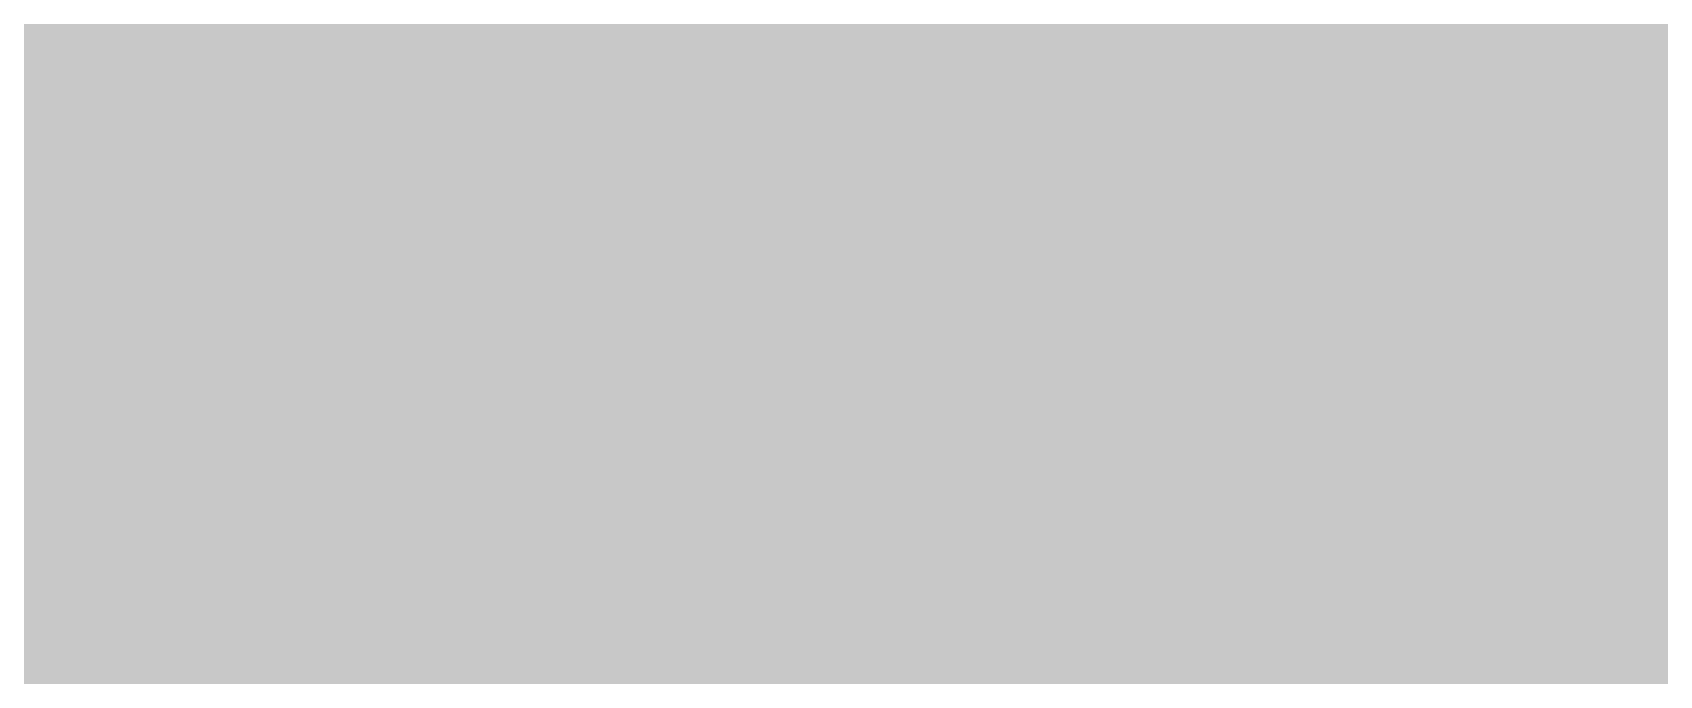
# Model space of a CAD drawing. Extents: x -121 to 151, y -197 to 34.
# Drawn here: x 10.309 to 14.601, y 6.733 to 8.43 of the extents above; entities that cross this region are included whole.
import ezdxf

# ---------------------------------------------------------------- set-up
doc = ezdxf.new("R2010")
doc.units = 0
for name, color, linetype in [('Bottom', 6, 'CONTINUOUS'), ('Bottom_Silk', 11, 'CONTINUOUS'), ('Top', 5, 'CONTINUOUS'), ('Top_Mask', 3, 'CONTINUOUS'), ('Top_Paste', 4, 'CONTINUOUS'), ('Top_Silk', 2, 'CONTINUOUS')]:
    doc.layers.add(name, color=color, linetype=linetype)

msp = doc.modelspace()

# ---------------------------------------------------------------- linework, layer by layer
at = {"layer": 'Bottom', "linetype": 'CONTINUOUS', "const_width": 0.635}
for points in [[(6.1949, 8.6592), (15.0175, 8.6592)], [(6.2842, 8.0275), (14.9778, 8.0275)], [(5.9568, 7.3958), (15.2556, 7.3958)], [(6.2049, 6.7642), (17.1606, 6.7642)]]:
    msp.add_lwpolyline(points, dxfattribs=at)
at = {"layer": 'Bottom_Silk'}
for points in [[(6.8733, 8.4434), (10.5057, 8.4434), (6.8733, 8.4151), (10.5057, 8.4151)], [(9.7178, 8.4182), (10.3274, 8.4182), (9.7178, 8.3923), (10.3274, 8.3923)], [(10.8357, 8.4182), (11.0132, 8.4182), (10.8357, 8.393), (11.0132, 8.393)], [(11.3691, 8.4182), (11.5466, 8.4182), (11.3691, 8.393), (11.5466, 8.393)], [(11.9025, 8.4434), (14.4932, 8.4434), (11.9025, 8.4159), (14.4932, 8.4159)], [(12.3345, 8.4182), (12.6896, 8.4182), (12.3345, 8.3923), (12.6896, 8.3923)], [(12.8679, 8.4182), (13.7313, 8.4182), (12.8679, 8.3923), (13.7313, 8.3923)], [(13.9088, 8.4182), (14.4932, 8.4182), (13.9088, 8.3923), (14.4932, 8.3923)], [(10.8357, 8.393), (11.0391, 8.393), (10.8357, 8.3671), (11.0391, 8.3671)], [(11.3439, 8.393), (11.5725, 8.393), (11.3439, 8.3671), (11.5725, 8.3671)], [(12.3597, 8.393), (12.6645, 8.393), (12.3597, 8.3671), (12.6645, 8.3671)], [(12.8931, 8.393), (13.7061, 8.393), (12.8931, 8.3671), (13.7061, 8.3671)], [(13.9347, 8.393), (14.4932, 8.393), (13.9347, 8.3671), (14.4932, 8.3671)], [(10.8105, 8.3671), (11.0643, 8.3671), (10.8105, 8.3419), (11.0643, 8.3419)], [(10.8105, 8.3419), (11.0643, 8.3419), (10.8105, 8.3168), (11.0643, 8.3168)], [(11.318, 8.3671), (11.5977, 8.3671), (11.318, 8.3419), (11.5977, 8.3419)], [(11.318, 8.3419), (11.5977, 8.3419), (11.318, 8.3168), (11.5977, 8.3168)], [(12.3848, 8.3671), (12.6393, 8.3671), (12.3848, 8.3419), (12.6393, 8.3419)], [(12.3848, 8.3419), (12.6393, 8.3419), (12.3848, 8.3168), (12.6393, 8.3168)], [(12.9182, 8.3671), (13.7061, 8.3671), (12.9182, 8.3412), (13.7061, 8.3412)], [(12.9182, 8.3419), (13.7061, 8.3419), (12.9182, 8.316), (13.7061, 8.316)], [(13.9599, 8.3671), (14.4932, 8.3671), (13.9599, 8.3419), (14.4932, 8.3419)], [(13.9599, 8.3419), (14.4932, 8.3419), (13.9599, 8.316), (14.4932, 8.316)], [(10.8105, 8.3168), (11.0643, 8.3168), (10.8105, 8.2908), (11.0643, 8.2908)], [(10.8105, 8.2916), (11.0643, 8.2916), (10.8105, 8.2657), (11.0643, 8.2657)], [(11.318, 8.3168), (11.5977, 8.3168), (11.318, 8.2908), (11.5977, 8.2908)], [(11.318, 8.2916), (11.5977, 8.2916), (11.318, 8.2657), (11.5977, 8.2657)], [(12.3848, 8.3168), (12.6393, 8.3168), (12.3848, 8.2908), (12.6393, 8.2908)], [(12.3848, 8.2916), (12.6393, 8.2916), (12.3848, 8.2657), (12.6393, 8.2657)], [(12.9182, 8.3168), (13.7061, 8.3168), (12.9182, 8.2908), (13.7061, 8.2908)], [(12.9182, 8.2916), (13.7061, 8.2916), (12.9182, 8.2649), (13.7061, 8.2649)], [(13.9599, 8.3168), (14.4932, 8.3168), (13.9599, 8.2908), (14.4932, 8.2908)], [(13.9599, 8.2916), (14.4932, 8.2916), (13.9599, 8.2657), (14.4932, 8.2657)], [(10.8105, 8.2657), (11.0643, 8.2657), (10.8105, 8.2405), (11.0643, 8.2405)], [(10.8105, 8.2405), (11.0643, 8.2405), (10.8105, 8.2146), (11.0643, 8.2146)], [(11.318, 8.2657), (11.5977, 8.2657), (11.318, 8.2405), (11.5977, 8.2405)], [(11.318, 8.2405), (11.5977, 8.2405), (11.318, 8.2146), (11.5977, 8.2146)], [(12.3848, 8.2657), (12.6393, 8.2657), (12.3848, 8.2405), (12.6393, 8.2405)], [(12.3848, 8.2405), (12.6393, 8.2405), (12.3848, 8.2146), (12.6393, 8.2146)], [(12.9182, 8.2657), (13.7061, 8.2657), (12.9182, 8.2397), (13.7061, 8.2397)], [(12.9182, 8.2405), (13.7061, 8.2405), (12.9182, 8.2146), (13.7061, 8.2146)], [(13.9599, 8.2657), (14.4932, 8.2657), (13.9599, 8.2397), (14.4932, 8.2397)], [(13.9599, 8.2405), (14.4932, 8.2405), (13.9599, 8.2146), (14.4932, 8.2146)], [(10.8105, 8.2153), (11.0643, 8.2153), (10.8105, 8.1894), (11.0643, 8.1894)], [(11.318, 8.2153), (11.6228, 8.2153), (11.318, 8.1894), (11.6228, 8.1894)], [(12.3848, 8.2153), (12.6393, 8.2153), (12.3848, 8.1894), (12.6393, 8.1894)], [(12.9182, 8.2153), (13.7061, 8.2153), (12.9182, 8.1894), (13.7061, 8.1894)], [(13.9599, 8.2153), (14.4932, 8.2153), (13.9599, 8.1894), (14.4932, 8.1894)], [(10.5819, 8.1642), (11.0643, 8.1642), (10.5819, 8.1383), (11.0643, 8.1383)], [(10.7595, 8.1894), (11.0643, 8.1894), (10.7595, 8.1642), (11.0643, 8.1642)], [(11.3691, 8.1894), (11.6487, 8.1894), (11.3691, 8.1642), (11.6487, 8.1642)], [(11.5466, 8.1642), (12.4107, 8.1642), (11.5466, 8.1383), (12.4107, 8.1383)], [(12.3345, 8.1894), (12.6134, 8.1894), (12.3345, 8.1642), (12.6134, 8.1642)], [(12.9182, 8.1894), (13.7061, 8.1894), (12.9182, 8.1635), (13.7061, 8.1635)], [(12.9182, 8.1642), (13.223, 8.1642), (12.9182, 8.1383), (13.223, 8.1383)], [(13.4013, 8.1642), (13.7061, 8.1642), (13.4013, 8.1383), (13.7061, 8.1383)], [(13.9599, 8.1894), (14.4932, 8.1894), (13.9599, 8.1635), (14.4932, 8.1635)], [(13.9599, 8.1642), (14.4932, 8.1642), (13.9599, 8.1383), (14.4932, 8.1383)], [(10.5309, 8.1132), (11.0643, 8.1132), (10.5309, 8.088), (11.0643, 8.088)], [(10.556, 8.1391), (11.0643, 8.1391), (10.556, 8.1132), (11.0643, 8.1132)], [(11.5725, 8.1391), (12.4107, 8.1391), (11.5725, 8.1132), (12.4107, 8.1132)], [(11.5977, 8.1132), (12.3848, 8.1132), (11.5977, 8.0872), (12.3848, 8.0872)], [(12.9182, 8.1391), (13.1979, 8.1391), (12.9182, 8.1132), (13.1979, 8.1132)], [(12.9182, 8.1132), (13.1727, 8.1132), (12.9182, 8.088), (13.1727, 8.088)], [(13.4013, 8.1391), (13.7061, 8.1391), (13.4013, 8.1132), (13.7061, 8.1132)], [(13.4265, 8.1132), (13.7061, 8.1132), (13.4265, 8.088), (13.7061, 8.088)], [(13.9599, 8.1391), (14.4932, 8.1391), (13.9599, 8.1132), (14.4932, 8.1132)], [(13.9599, 8.1132), (14.4932, 8.1132), (13.9599, 8.088), (14.4932, 8.088)], [(10.5309, 8.088), (11.0643, 8.088), (10.5309, 8.0621), (11.0643, 8.0621)], [(11.5977, 8.088), (12.3848, 8.088), (11.5977, 8.0621), (12.3848, 8.0621)], [(12.9182, 8.088), (13.1727, 8.088), (12.9182, 8.0628), (13.1727, 8.0628)], [(13.4265, 8.088), (13.7061, 8.088), (13.4265, 8.0628), (13.7061, 8.0628)], [(13.9599, 8.088), (14.4932, 8.088), (13.9599, 8.0621), (14.4932, 8.0621)], [(10.5309, 8.0628), (11.0643, 8.0628), (10.5309, 8.0369), (11.0643, 8.0369)], [(10.5309, 8.0369), (11.0643, 8.0369), (10.5309, 8.0117), (11.0643, 8.0117)], [(11.5977, 8.0628), (12.3848, 8.0628), (11.5977, 8.0369), (12.3848, 8.0369)], [(11.5977, 8.0369), (12.3848, 8.0369), (11.5977, 8.011), (12.3848, 8.011)], [(12.9182, 8.0628), (13.1727, 8.0628), (12.9182, 8.0369), (13.1727, 8.0369)], [(12.9182, 8.0369), (13.1727, 8.0369), (12.9182, 8.0117), (13.1727, 8.0117)], [(13.4265, 8.0628), (13.7061, 8.0628), (13.4265, 8.0369), (13.7061, 8.0369)], [(13.4265, 8.0369), (13.7061, 8.0369), (13.4265, 8.0117), (13.7061, 8.0117)], [(13.9599, 8.0628), (14.4932, 8.0628), (13.9599, 8.0369), (14.4932, 8.0369)], [(13.9599, 8.0369), (14.4932, 8.0369), (13.9599, 8.0117), (14.4932, 8.0117)], [(10.5309, 8.0117), (11.0643, 8.0117), (10.5309, 7.9858), (11.0643, 7.9858)], [(10.5309, 7.9866), (11.0643, 7.9866), (10.5309, 7.9606), (11.0643, 7.9606)], [(11.5977, 8.0117), (12.3848, 8.0117), (11.5977, 7.9858), (12.3848, 7.9858)], [(11.5977, 7.9866), (12.3848, 7.9866), (11.5977, 7.9606), (12.3848, 7.9606)], [(12.9182, 8.0117), (13.1727, 8.0117), (12.9182, 7.9866), (13.1727, 7.9866)], [(12.9182, 7.9866), (13.1727, 7.9866), (12.9182, 7.9606), (13.1727, 7.9606)], [(13.4265, 8.0117), (13.7061, 8.0117), (13.4265, 7.9866), (13.7061, 7.9866)], [(13.4265, 7.9866), (13.7061, 7.9866), (13.4265, 7.9606), (13.7061, 7.9606)], [(13.9599, 8.0117), (14.4932, 8.0117), (13.9599, 7.9858), (14.4932, 7.9858)], [(13.9599, 7.9866), (14.4932, 7.9866), (13.9599, 7.9606), (14.4932, 7.9606)], [(10.5309, 7.9614), (11.0643, 7.9614), (10.5309, 7.9355), (11.0643, 7.9355)], [(11.5977, 7.9614), (12.3848, 7.9614), (11.5977, 7.9347), (12.3848, 7.9347)], [(12.9182, 7.9614), (13.1727, 7.9614), (12.9182, 7.9355), (13.1727, 7.9355)], [(13.4265, 7.9614), (13.7061, 7.9614), (13.4265, 7.9355), (13.7061, 7.9355)], [(13.9599, 7.9614), (14.4932, 7.9614), (13.9599, 7.9355), (14.4932, 7.9355)], [(10.556, 7.9355), (11.0391, 7.9355), (10.556, 7.9095), (11.0391, 7.9095)], [(10.5819, 7.9103), (11.0132, 7.9103), (10.5819, 7.8844), (11.0132, 7.8844)], [(11.5466, 7.9103), (12.3345, 7.9103), (11.5466, 7.8844), (12.3345, 7.8844)], [(11.5725, 7.9355), (12.3597, 7.9355), (11.5725, 7.9095), (12.3597, 7.9095)], [(12.8679, 7.9103), (13.223, 7.9103), (12.8679, 7.8844), (13.223, 7.8844)], [(12.8931, 7.9355), (13.1979, 7.9355), (12.8931, 7.9103), (13.1979, 7.9103)], [(13.4013, 7.9355), (13.7061, 7.9355), (13.4013, 7.9103), (13.7061, 7.9103)], [(13.4013, 7.9103), (13.7061, 7.9103), (13.4013, 7.8844), (13.7061, 7.8844)], [(13.9599, 7.9355), (14.4932, 7.9355), (13.9599, 7.9095), (14.4932, 7.9095)], [(13.9599, 7.9103), (14.4932, 7.9103), (13.9599, 7.8844), (14.4932, 7.8844)], [(11.318, 7.8592), (11.6228, 7.8592), (11.318, 7.834), (11.6228, 7.834)], [(11.3691, 7.8851), (11.6487, 7.8851), (11.3691, 7.8592), (11.6487, 7.8592)], [(12.6393, 7.8592), (13.7061, 7.8592), (12.6393, 7.8333), (13.7061, 7.8333)], [(12.6896, 7.8851), (13.7061, 7.8851), (12.6896, 7.8584), (13.7061, 7.8584)], [(13.9599, 7.8851), (14.4932, 7.8851), (13.9599, 7.8592), (14.4932, 7.8592)], [(13.9599, 7.8592), (14.4932, 7.8592), (13.9599, 7.8333), (14.4932, 7.8333)], [(11.318, 7.834), (11.5977, 7.834), (11.318, 7.8081), (11.5977, 7.8081)], [(12.6393, 7.834), (13.7061, 7.834), (12.6393, 7.8081), (13.7061, 7.8081)], [(13.9599, 7.834), (14.4932, 7.834), (13.9599, 7.8081), (14.4932, 7.8081)], [(11.318, 7.8089), (11.5977, 7.8089), (11.318, 7.7829), (11.5977, 7.7829)], [(11.318, 7.7829), (11.5977, 7.7829), (11.318, 7.7578), (11.5977, 7.7578)], [(12.6393, 7.8089), (13.7061, 7.8089), (12.6393, 7.7822), (13.7061, 7.7822)], [(12.6393, 7.7829), (13.7061, 7.7829), (12.6393, 7.757), (13.7061, 7.757)], [(13.9599, 7.8089), (14.4932, 7.8089), (13.9599, 7.7829), (14.4932, 7.7829)], [(13.9599, 7.7829), (14.4932, 7.7829), (13.9599, 7.7578), (14.4932, 7.7578)], [(11.318, 7.7578), (11.5977, 7.7578), (11.318, 7.7326), (11.5977, 7.7326)], [(11.318, 7.7326), (11.5977, 7.7326), (11.318, 7.7067), (11.5977, 7.7067)], [(12.6393, 7.7578), (13.7061, 7.7578), (12.6393, 7.7319), (13.7061, 7.7319)], [(12.6393, 7.7326), (13.7061, 7.7326), (12.6393, 7.7059), (13.7061, 7.7059)], [(13.9599, 7.7578), (14.4932, 7.7578), (13.9599, 7.7319), (14.4932, 7.7319)], [(13.9599, 7.7326), (14.4932, 7.7326), (13.9599, 7.7067), (14.4932, 7.7067)], [(11.2929, 7.6815), (11.5725, 7.6815), (11.2929, 7.6564), (11.5725, 7.6564)], [(11.318, 7.7074), (11.5977, 7.7074), (11.318, 7.6815), (11.5977, 7.6815)], [(12.6393, 7.7074), (13.7061, 7.7074), (12.6393, 7.6808), (13.7061, 7.6808)], [(12.6645, 7.6815), (13.7061, 7.6815), (12.6645, 7.6556), (13.7061, 7.6556)], [(13.9347, 7.6815), (14.4932, 7.6815), (13.9347, 7.6556), (14.4932, 7.6556)], [(13.9599, 7.7074), (14.4932, 7.7074), (13.9599, 7.6815), (14.4932, 7.6815)], [(10.0485, 7.6564), (10.3274, 7.6564), (10.0485, 7.6304), (10.3274, 7.6304)], [(11.2929, 7.6564), (11.5466, 7.6564), (11.2929, 7.6304), (11.5466, 7.6304)], [(12.6896, 7.6564), (13.7313, 7.6564), (12.6896, 7.6297), (13.7313, 7.6297)], [(13.9088, 7.6564), (14.4932, 7.6564), (13.9088, 7.6304), (14.4932, 7.6304)], [(10.2261, 7.6312), (10.5057, 7.6312), (10.2261, 7.6053), (10.5057, 7.6053)], [(10.2512, 7.6053), (10.5057, 7.6053), (10.2512, 7.5801), (10.5057, 7.5801)], [(10.8357, 7.6312), (11.3691, 7.6312), (10.8357, 7.6053), (11.3691, 7.6053)], [(10.8357, 7.6053), (11.3439, 7.6053), (10.8357, 7.5793), (11.3439, 7.5793)], [(12.1311, 7.6053), (12.3597, 7.6053), (12.1311, 7.5801), (12.3597, 7.5801)], [(12.1562, 7.6312), (12.3345, 7.6312), (12.1562, 7.6053), (12.3345, 7.6053)], [(12.8679, 7.6312), (13.223, 7.6312), (12.8679, 7.6053), (13.223, 7.6053)], [(12.8931, 7.6053), (13.1979, 7.6053), (12.8931, 7.5801), (13.1979, 7.5801)], [(13.6551, 7.6312), (14.4932, 7.6312), (13.6551, 7.6045), (14.4932, 7.6045)], [(13.6802, 7.6053), (14.4932, 7.6053), (13.6802, 7.5793), (14.4932, 7.5793)], [(10.2771, 7.5801), (10.5309, 7.5801), (10.2771, 7.5542), (10.5309, 7.5542)], [(10.2771, 7.5549), (10.5309, 7.5549), (10.2771, 7.529), (10.5309, 7.529)], [(10.8105, 7.5801), (11.318, 7.5801), (10.8105, 7.5542), (11.318, 7.5542)], [(10.8105, 7.5549), (11.318, 7.5549), (10.8105, 7.529), (11.318, 7.529)], [(12.1059, 7.5801), (12.3848, 7.5801), (12.1059, 7.5542), (12.3848, 7.5542)], [(12.1059, 7.5549), (12.3848, 7.5549), (12.1059, 7.529), (12.3848, 7.529)], [(12.9182, 7.5801), (13.1727, 7.5801), (12.9182, 7.5542), (13.1727, 7.5542)], [(12.9182, 7.5549), (13.1727, 7.5549), (12.9182, 7.529), (13.1727, 7.529)], [(13.7061, 7.5801), (14.4932, 7.5801), (13.7061, 7.5542), (14.4932, 7.5542)], [(13.7061, 7.5549), (14.4932, 7.5549), (13.7061, 7.529), (14.4932, 7.529)], [(10.2771, 7.529), (10.5309, 7.529), (10.2771, 7.5038), (10.5309, 7.5038)], [(10.8105, 7.529), (11.318, 7.529), (10.8105, 7.5038), (11.318, 7.5038)], [(12.1059, 7.529), (12.3848, 7.529), (12.1059, 7.5038), (12.3848, 7.5038)], [(12.9182, 7.529), (13.1727, 7.529), (12.9182, 7.5038), (13.1727, 7.5038)], [(13.7061, 7.529), (14.4932, 7.529), (13.7061, 7.5031), (14.4932, 7.5031)], [(10.2771, 7.5038), (10.5309, 7.5038), (10.2771, 7.4779), (10.5309, 7.4779)], [(10.2771, 7.4787), (10.5309, 7.4787), (10.2771, 7.4527), (10.5309, 7.4527)], [(10.8105, 7.5038), (11.318, 7.5038), (10.8105, 7.4779), (11.318, 7.4779)], [(10.8105, 7.4787), (11.318, 7.4787), (10.8105, 7.4527), (11.318, 7.4527)], [(12.1059, 7.5038), (12.3848, 7.5038), (12.1059, 7.4779), (12.3848, 7.4779)], [(12.1059, 7.4787), (12.3848, 7.4787), (12.1059, 7.4527), (12.3848, 7.4527)], [(12.9182, 7.5038), (13.1727, 7.5038), (12.9182, 7.4779), (13.1727, 7.4779)], [(12.9182, 7.4787), (13.1727, 7.4787), (12.9182, 7.4527), (13.1727, 7.4527)], [(13.7061, 7.5038), (14.4932, 7.5038), (13.7061, 7.4779), (14.4932, 7.4779)], [(13.7061, 7.4787), (14.4932, 7.4787), (13.7061, 7.4527), (14.4932, 7.4527)], [(10.2771, 7.4527), (10.5309, 7.4527), (10.2771, 7.4276), (10.5309, 7.4276)], [(10.2771, 7.4276), (10.5309, 7.4276), (10.2771, 7.4024), (10.5309, 7.4024)], [(10.8105, 7.4527), (11.318, 7.4527), (10.8105, 7.4276), (11.318, 7.4276)], [(10.8105, 7.4276), (11.318, 7.4276), (10.8105, 7.4016), (11.318, 7.4016)], [(12.1059, 7.4527), (12.3848, 7.4527), (12.1059, 7.4276), (12.3848, 7.4276)], [(12.1059, 7.4276), (12.3848, 7.4276), (12.1059, 7.4024), (12.3848, 7.4024)], [(12.9182, 7.4527), (13.1727, 7.4527), (12.9182, 7.4276), (13.1727, 7.4276)], [(12.9182, 7.4276), (13.1727, 7.4276), (12.9182, 7.4024), (13.1727, 7.4024)], [(13.7061, 7.4527), (14.4932, 7.4527), (13.7061, 7.4268), (14.4932, 7.4268)], [(13.7061, 7.4276), (14.4932, 7.4276), (13.7061, 7.4016), (14.4932, 7.4016)], [(10.2261, 7.4024), (10.5057, 7.4024), (10.2261, 7.3765), (10.5057, 7.3765)], [(10.8105, 7.4024), (11.3691, 7.4024), (10.8105, 7.3765), (11.3691, 7.3765)], [(12.08, 7.4024), (12.3345, 7.4024), (12.08, 7.3765), (12.3345, 7.3765)], [(12.8679, 7.4024), (13.223, 7.4024), (12.8679, 7.3765), (13.223, 7.3765)], [(13.7313, 7.4024), (14.4932, 7.4024), (13.7313, 7.3765), (14.4932, 7.3765)], [(9.794, 7.3772), (10.3274, 7.3772), (9.794, 7.3513), (10.3274, 7.3513)], [(10.8105, 7.3772), (11.1153, 7.3772), (10.8105, 7.3513), (11.1153, 7.3513)], [(10.8105, 7.3513), (11.0894, 7.3513), (10.8105, 7.3261), (11.0894, 7.3261)], [(11.2929, 7.3772), (11.5466, 7.3772), (11.2929, 7.3513), (11.5466, 7.3513)], [(11.2929, 7.3513), (11.5725, 7.3513), (11.2929, 7.3261), (11.5725, 7.3261)], [(11.8773, 7.3513), (12.1311, 7.3513), (11.8773, 7.3261), (12.1311, 7.3261)], [(11.9025, 7.3772), (12.1562, 7.3772), (11.9025, 7.3513), (12.1562, 7.3513)], [(12.6645, 7.3513), (13.4013, 7.3513), (12.6645, 7.3254), (13.4013, 7.3254)], [(12.6896, 7.3772), (13.4013, 7.3772), (12.6896, 7.3505), (13.4013, 7.3505)], [(13.9088, 7.3772), (14.4932, 7.3772), (13.9088, 7.3513), (14.4932, 7.3513)], [(13.9347, 7.3513), (14.4932, 7.3513), (13.9347, 7.3254), (14.4932, 7.3254)], [(10.8105, 7.3261), (11.0643, 7.3261), (10.8105, 7.3002), (11.0643, 7.3002)], [(10.8105, 7.301), (11.0643, 7.301), (10.8105, 7.275), (11.0643, 7.275)], [(11.318, 7.3261), (11.5977, 7.3261), (11.318, 7.3002), (11.5977, 7.3002)], [(11.318, 7.301), (11.5977, 7.301), (11.318, 7.275), (11.5977, 7.275)], [(11.8514, 7.3261), (12.1059, 7.3261), (11.8514, 7.3002), (12.1059, 7.3002)], [(11.8514, 7.301), (12.1059, 7.301), (11.8514, 7.275), (12.1059, 7.275)], [(12.6393, 7.3261), (13.4265, 7.3261), (12.6393, 7.3002), (13.4265, 7.3002)], [(12.6393, 7.301), (13.4265, 7.301), (12.6393, 7.2743), (13.4265, 7.2743)], [(13.9599, 7.3261), (14.4932, 7.3261), (13.9599, 7.3002), (14.4932, 7.3002)], [(13.9599, 7.301), (14.4932, 7.301), (13.9599, 7.275), (14.4932, 7.275)], [(10.8105, 7.275), (11.0643, 7.275), (10.8105, 7.2499), (11.0643, 7.2499)], [(11.318, 7.275), (11.5977, 7.275), (11.318, 7.2499), (11.5977, 7.2499)], [(11.8514, 7.275), (12.1059, 7.275), (11.8514, 7.2499), (12.1059, 7.2499)], [(12.6393, 7.275), (13.4265, 7.275), (12.6393, 7.2491), (13.4265, 7.2491)], [(13.9599, 7.275), (14.4932, 7.275), (13.9599, 7.2491), (14.4932, 7.2491)], [(10.8105, 7.2499), (11.0643, 7.2499), (10.8105, 7.224), (11.0643, 7.224)], [(10.8105, 7.2247), (11.0643, 7.2247), (10.8105, 7.1988), (11.0643, 7.1988)], [(11.318, 7.2499), (11.5977, 7.2499), (11.318, 7.224), (11.5977, 7.224)], [(11.318, 7.2247), (11.5977, 7.2247), (11.318, 7.1988), (11.5977, 7.1988)], [(11.8514, 7.2499), (12.1059, 7.2499), (11.8514, 7.224), (12.1059, 7.224)], [(11.8514, 7.2247), (12.1059, 7.2247), (11.8514, 7.1988), (12.1059, 7.1988)], [(12.6393, 7.2499), (13.4265, 7.2499), (12.6393, 7.224), (13.4265, 7.224)], [(12.6393, 7.2247), (13.4265, 7.2247), (12.6393, 7.1988), (13.4265, 7.1988)], [(13.9599, 7.2499), (14.4932, 7.2499), (13.9599, 7.224), (14.4932, 7.224)], [(13.9599, 7.2247), (14.4932, 7.2247), (13.9599, 7.1988), (14.4932, 7.1988)], [(10.8105, 7.1988), (11.0643, 7.1988), (10.8105, 7.1736), (11.0643, 7.1736)], [(10.8105, 7.1736), (11.0643, 7.1736), (10.8105, 7.1477), (11.0643, 7.1477)], [(11.318, 7.1988), (11.5977, 7.1988), (11.318, 7.1736), (11.5977, 7.1736)], [(11.318, 7.1736), (11.5977, 7.1736), (11.318, 7.1477), (11.5977, 7.1477)], [(11.8514, 7.1988), (12.1059, 7.1988), (11.8514, 7.1736), (12.1059, 7.1736)], [(11.8514, 7.1736), (12.1059, 7.1736), (11.8514, 7.1477), (12.1059, 7.1477)], [(12.6393, 7.1988), (13.4265, 7.1988), (12.6393, 7.1729), (13.4265, 7.1729)], [(12.6393, 7.1736), (13.4265, 7.1736), (12.6393, 7.1477), (13.4265, 7.1477)], [(13.9599, 7.1988), (14.4932, 7.1988), (13.9599, 7.1736), (14.4932, 7.1736)], [(13.9599, 7.1736), (14.4932, 7.1736), (13.9599, 7.1477), (14.4932, 7.1477)], [(10.7846, 7.1485), (11.0894, 7.1485), (10.7846, 7.1225), (11.0894, 7.1225)], [(11.2929, 7.1485), (11.6228, 7.1485), (11.2929, 7.1225), (11.6228, 7.1225)], [(11.8263, 7.1485), (12.1311, 7.1485), (11.8263, 7.1225), (12.1311, 7.1225)], [(12.6134, 7.1485), (13.4265, 7.1485), (12.6134, 7.1225), (13.4265, 7.1225)], [(13.9599, 7.1485), (14.4932, 7.1485), (13.9599, 7.1225), (14.4932, 7.1225)], [(10.5819, 7.0974), (11.3691, 7.0974), (10.5819, 7.0714), (11.3691, 7.0714)], [(10.7595, 7.1225), (11.1153, 7.1225), (10.7595, 7.0974), (11.1153, 7.0974)], [(11.2929, 7.1225), (11.6228, 7.1225), (11.2929, 7.0974), (11.6228, 7.0974)], [(11.5466, 7.0974), (12.9441, 7.0974), (11.5466, 7.0707), (12.9441, 7.0707)], [(11.8011, 7.1225), (12.1562, 7.1225), (11.8011, 7.0974), (12.1562, 7.0974)], [(12.6134, 7.1225), (13.4265, 7.1225), (12.6134, 7.0966), (13.4265, 7.0966)], [(13.1217, 7.0974), (13.4265, 7.0974), (13.1217, 7.0722), (13.4265, 7.0722)], [(13.9599, 7.1225), (14.4932, 7.1225), (13.9599, 7.0974), (14.4932, 7.0974)], [(13.9599, 7.0974), (14.4932, 7.0974), (13.9599, 7.0714), (14.4932, 7.0714)], [(10.5309, 7.0722), (11.318, 7.0722), (10.5309, 7.0463), (11.318, 7.0463)], [(10.5309, 7.047), (11.318, 7.047), (10.5309, 7.0203), (11.318, 7.0203)], [(11.5977, 7.0722), (12.9182, 7.0722), (11.5977, 7.0455), (12.9182, 7.0455)], [(11.5977, 7.047), (12.9182, 7.047), (11.5977, 7.0203), (12.9182, 7.0203)], [(13.1727, 7.0722), (13.4265, 7.0722), (13.1727, 7.0463), (13.4265, 7.0463)], [(13.1727, 7.047), (13.4265, 7.047), (13.1727, 7.0211), (13.4265, 7.0211)], [(13.9599, 7.0722), (14.4932, 7.0722), (13.9599, 7.0463), (14.4932, 7.0463)], [(13.9599, 7.047), (14.4932, 7.047), (13.9599, 7.0211), (14.4932, 7.0211)], [(10.5309, 7.0211), (11.318, 7.0211), (10.5309, 6.9952), (11.318, 6.9952)], [(10.5309, 6.9959), (11.318, 6.9959), (10.5309, 6.97), (11.318, 6.97)], [(11.5977, 7.0211), (12.9182, 7.0211), (11.5977, 6.9952), (12.9182, 6.9952)], [(11.5977, 6.9959), (12.9182, 6.9959), (11.5977, 6.9692), (12.9182, 6.9692)], [(13.1727, 7.0211), (13.4265, 7.0211), (13.1727, 6.9959), (13.4265, 6.9959)], [(13.1727, 6.9959), (13.4265, 6.9959), (13.1727, 6.97), (13.4265, 6.97)], [(13.9599, 7.0211), (14.4932, 7.0211), (13.9599, 6.9952), (14.4932, 6.9952)], [(13.9599, 6.9959), (14.4932, 6.9959), (13.9599, 6.97), (14.4932, 6.97)], [(10.5309, 6.9708), (11.318, 6.9708), (10.5309, 6.9441), (11.318, 6.9441)], [(11.5977, 6.9708), (12.9182, 6.9708), (11.5977, 6.9441), (12.9182, 6.9441)], [(13.1727, 6.9708), (13.4265, 6.9708), (13.1727, 6.9448), (13.4265, 6.9448)], [(13.9599, 6.9708), (14.4932, 6.9708), (13.9599, 6.9448), (14.4932, 6.9448)], [(10.5309, 6.9448), (11.318, 6.9448), (10.5309, 6.9189), (11.318, 6.9189)], [(10.5309, 6.9197), (11.318, 6.9197), (10.5309, 6.8937), (11.318, 6.8937)], [(11.5977, 6.9448), (12.9182, 6.9448), (11.5977, 6.9189), (12.9182, 6.9189)], [(11.5977, 6.9197), (12.9182, 6.9197), (11.5977, 6.893), (12.9182, 6.893)], [(13.1727, 6.9448), (13.4265, 6.9448), (13.1727, 6.9197), (13.4265, 6.9197)], [(13.1727, 6.9197), (13.4265, 6.9197), (13.1727, 6.8937), (13.4265, 6.8937)], [(13.9599, 6.9448), (14.4932, 6.9448), (13.9599, 6.9189), (14.4932, 6.9189)], [(13.9599, 6.9197), (14.4932, 6.9197), (13.9599, 6.8937), (14.4932, 6.8937)], [(10.5309, 6.8945), (11.3439, 6.8945), (10.5309, 6.8686), (11.3439, 6.8686)], [(10.5309, 6.8686), (11.3691, 6.8686), (10.5309, 6.8427), (11.3691, 6.8427)], [(11.5466, 6.8686), (12.8679, 6.8686), (11.5466, 6.8427), (12.8679, 6.8427)], [(11.5725, 6.8945), (12.8931, 6.8945), (11.5725, 6.8678), (12.8931, 6.8678)], [(13.1727, 6.8945), (13.4516, 6.8945), (13.1727, 6.8686), (13.4516, 6.8686)], [(13.1727, 6.8686), (13.4775, 6.8686), (13.1727, 6.8434), (13.4775, 6.8434)], [(13.9088, 6.8686), (14.4932, 6.8686), (13.9088, 6.8427), (14.4932, 6.8427)], [(13.9347, 6.8945), (14.4932, 6.8945), (13.9347, 6.8686), (14.4932, 6.8686)], [(10.5309, 6.8434), (11.1153, 6.8434), (10.5309, 6.8175), (11.1153, 6.8175)], [(11.2929, 6.8434), (12.1562, 6.8434), (11.2929, 6.8175), (12.1562, 6.8175)], [(13.1727, 6.8434), (14.4932, 6.8434), (13.1727, 6.8167), (14.4932, 6.8167)], [(10.5309, 6.8182), (11.0894, 6.8182), (10.5309, 6.7923), (11.0894, 6.7923)], [(10.5309, 6.7923), (11.0643, 6.7923), (10.5309, 6.7672), (11.0643, 6.7672)], [(11.2929, 6.8182), (12.1311, 6.8182), (11.2929, 6.7923), (12.1311, 6.7923)], [(11.318, 6.7923), (12.1059, 6.7923), (11.318, 6.7664), (12.1059, 6.7664)], [(13.1727, 6.8182), (14.4932, 6.8182), (13.1727, 6.7916), (14.4932, 6.7916)], [(13.1727, 6.7923), (14.4932, 6.7923), (13.1727, 6.7664), (14.4932, 6.7664)], [(10.5309, 6.7672), (11.0643, 6.7672), (10.5309, 6.7412), (11.0643, 6.7412)], [(10.5309, 6.742), (11.0643, 6.742), (10.5309, 6.7161), (11.0643, 6.7161)], [(11.318, 6.7672), (12.1059, 6.7672), (11.318, 6.7412), (12.1059, 6.7412)], [(11.318, 6.742), (12.1059, 6.742), (11.318, 6.7161), (12.1059, 6.7161)], [(13.1727, 6.7672), (14.4932, 6.7672), (13.1727, 6.7405), (14.4932, 6.7405)], [(13.1727, 6.742), (14.4932, 6.742), (13.1727, 6.7153), (14.4932, 6.7153)]]:
    msp.add_solid(points, dxfattribs=at)
at = {"layer": 'Top'}
for points in [[(10.4165, 8.8014), (12.1665, 8.8014), (10.4165, 7.1014), (12.1665, 7.1014)], [(13.4665, 8.8014), (15.2165, 8.8014), (13.4665, 7.1014), (15.2165, 7.1014)]]:
    msp.add_solid(points, dxfattribs=at)
at = {"layer": 'Top_Mask'}
for points in [[(10.3165, 8.9014), (12.2665, 8.9014), (10.3165, 7.0014), (12.2665, 7.0014)], [(13.3665, 8.9014), (15.3165, 8.9014), (13.3665, 7.0014), (15.3165, 7.0014)]]:
    msp.add_solid(points, dxfattribs=at)
at = {"layer": 'Top_Paste'}
for points in [[(10.5165, 8.7014), (12.0665, 8.7014), (10.5165, 7.2014), (12.0665, 7.2014)], [(13.5665, 8.7014), (15.1165, 8.7014), (13.5665, 7.2014), (15.1165, 7.2014)]]:
    msp.add_solid(points, dxfattribs=at)
at = {"layer": 'Top_Silk', "linetype": 'CONTINUOUS', "const_width": 0.25}
msp.add_lwpolyline([(12.6576, 7.1576), (12.9754, 7.1576)], dxfattribs=at)
at = {"layer": 'Top_Silk', "linetype": 'CONTINUOUS', "const_width": 0.125}
for points in [[(12.5951, 7.1576, 1), (12.7201, 7.1576, 1), (12.5951, 7.1576, 1)], [(12.9129, 7.1576, 1), (13.0379, 7.1576, 1), (12.9129, 7.1576, 1)]]:
    msp.add_lwpolyline(points, format="xyb", dxfattribs=at)

doc.saveas('drawing.dxf')
